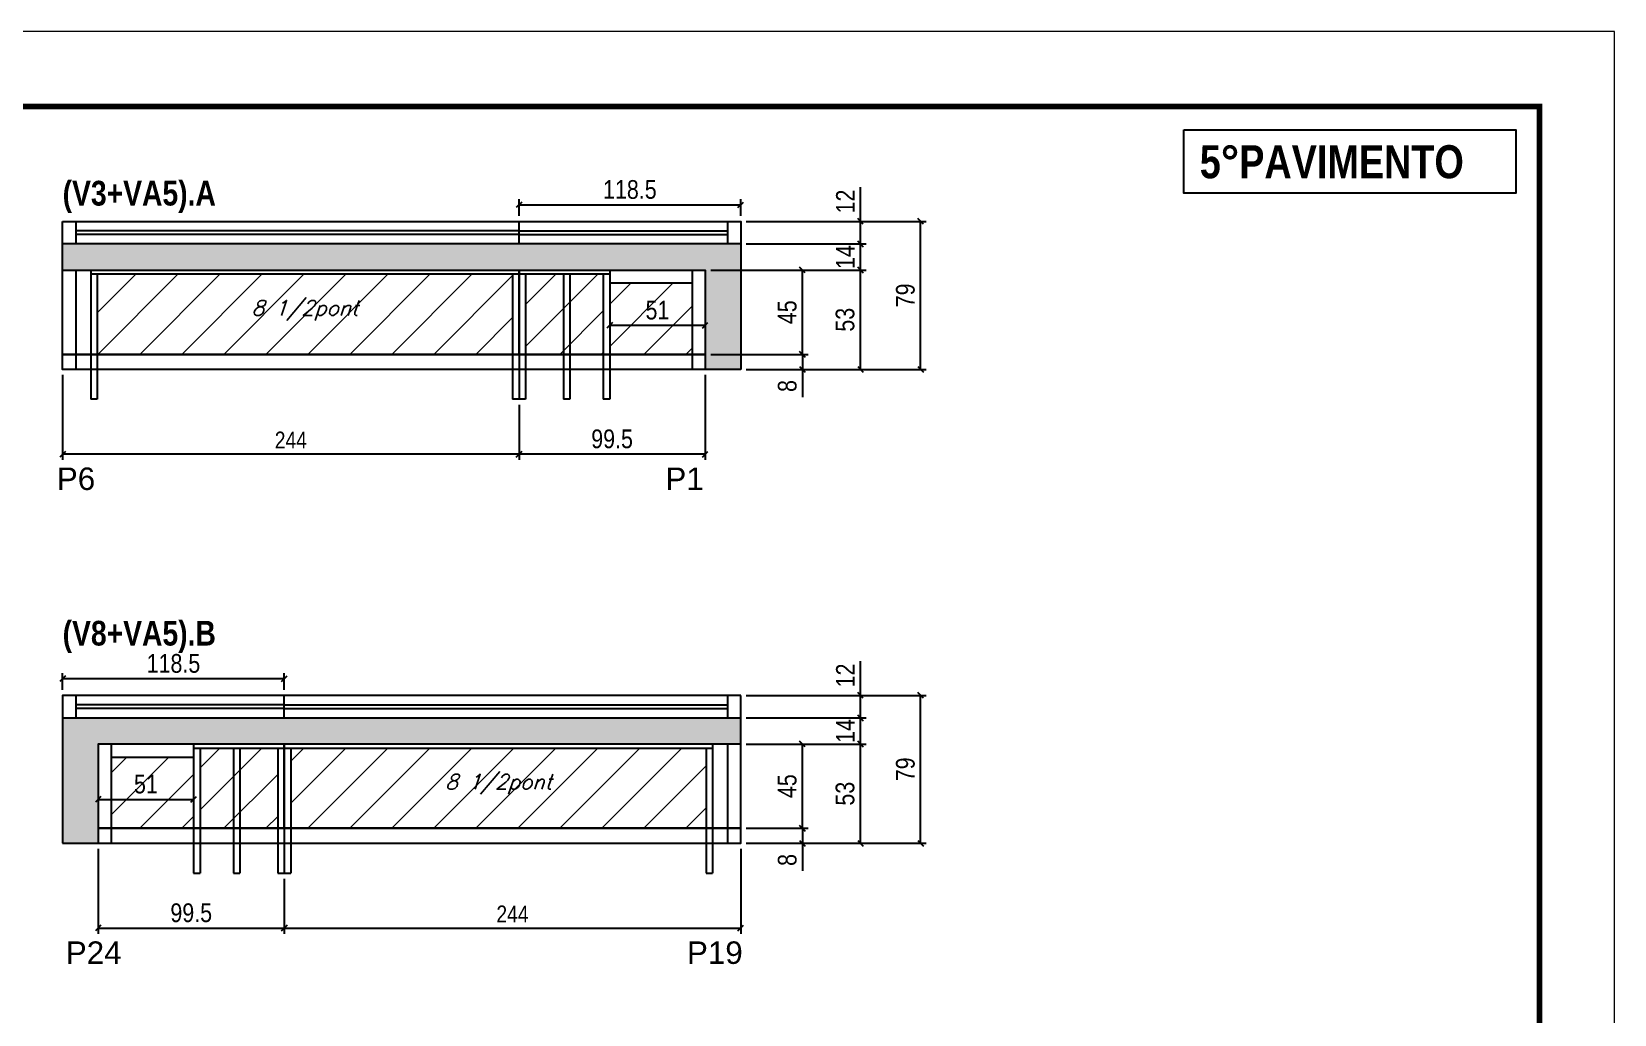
# Model space of a CAD drawing. Extents: x 3330 to 22105, y 1197 to 30204.
# Drawn here: x 18253 to 19100, y 24694 to 25219 of the extents above; entities that cross this region are included whole.
import ezdxf

# ---------------------------------------------------------------- set-up
doc = ezdxf.new("R2010")
doc.units = 0
doc.linetypes.add('DASHED', pattern=[0.75, 0.5, -0.25])
for name, color, linetype in [('5', 5, 'Continuous'), ('COTA', 241, 'Continuous'), ('NOMENCLATURA', 7, 'Continuous'), ('Painéis', 200, 'Continuous'), ('SARR_2.2x7', 40, 'Continuous'), ('SARR_3.5x7', 81, 'Continuous'), ('SARR_EDITAR', 141, 'Continuous'), ('texto', 7, 'Continuous')]:
    doc.layers.add(name, color=color, linetype=linetype)
for name, color, linetype, lineweight in [('Folhas', 255, 'Continuous', 9), ('Hachura', 251, 'Continuous', 9), ('SARRAFO DE PRESSAO', 251, 'DASHED', 9)]:
    doc.layers.add(name, color=color, linetype=linetype, lineweight=lineweight)
doc.styles.add('COTA TECNICA', font='techl___.ttf', dxfattribs={"height": 10})
doc.styles.add('COTA TECNICA-50', font='techl___.ttf', dxfattribs={"height": 9})
doc.styles.add('Romans', font='romans.shx')
doc.styles.get("Standard").update_dxf_attribs({"font": 'arial.ttf'})
doc.styles.add('TECNICA', font='techb___.ttf', dxfattribs={"height": 10})
doc.dimstyles.new('COTA PAINEL-50', dxfattribs={"dimtxt": 9, "dimasz": 3, "dimexe": 3, "dimexo": 3, "dimgap": 3, "dimtad": 1, "dimdec": 1, "dimzin": 12, "dimdsep": 46, "dimtxsty": 'COTA TECNICA-50', "dimblk1": 'OBLIQUE', "dimblk2": 'OBLIQUE', "dimsah": 1, "dimcen": 0.9, "dimclrd": 4, "dimclre": 4, "dimclrt": 240, "dimadec": 1, "dimazin": 3, "dimtfac": 1, "dimtdec": 1, "dimtmove": 0, "dimatfit": 3, "dimfxl": 1, "dimtolj": 1, "dimtzin": 12, "dimarcsym": 0})
doc.dimstyles.new('PAINEL', dxfattribs={"dimtxt": 10, "dimasz": 3, "dimexe": 3, "dimexo": 3, "dimgap": 3, "dimtad": 1, "dimdec": 1, "dimzin": 12, "dimdsep": 46, "dimtxsty": 'COTA TECNICA', "dimblk1": 'OBLIQUE', "dimblk2": 'OBLIQUE', "dimsah": 1, "dimcen": 0.9, "dimclrd": 4, "dimclre": 4, "dimclrt": 240, "dimadec": 1, "dimazin": 3, "dimtfac": 1, "dimtdec": 1, "dimtmove": 0, "dimatfit": 3, "dimfxl": 1, "dimtolj": 1, "dimtzin": 12, "dimarcsym": 0})

# ---------------------------------------------------------------- blocks, each defined once
blk = doc.blocks.new('9999999999')
at = {"layer": 'Folhas'}
blk.add_lwpolyline([(98138.98, 34190.21), (99623.98, 34190.21), (99623.98, 35240.21), (98138.98, 35240.21)], close=True, dxfattribs=at)
at = {"layer": 'Folhas', "color": 30, "const_width": 3}
blk.add_lwpolyline([(98213.98, 34230.21), (99583.98, 34230.21), (99583.98, 35200.21), (98213.98, 35200.21)], close=True, dxfattribs=at)
blk = doc.blocks.new('_Oblique')
at = {"color": 0, "linetype": 'ByBlock', "lineweight": -2}
blk.add_line((-0.5, -0.5), (0.5, 0.5), dxfattribs=at)
blk = doc.blocks.new('*D2154')
at = {"layer": 'COTA', "color": 4, "linetype": 'ByBlock', "lineweight": -2, "transparency": 16777216}
for p, q in [((18269.97, 25035.42), (18269.97, 24990.08)), ((18513.97, 25019.42), (18513.97, 24990.08)), ((18513.97, 24993.08), (18269.97, 24993.08))]:
    blk.add_line(p, q, dxfattribs=at)
at = {"layer": 'Defpoints', "color": 0, "linetype": 'ByBlock', "transparency": 16777216}
for p in [(18269.97, 25038.42), (18513.97, 25022.42), (18269.97, 24993.08)]:
    blk.add_point(p, dxfattribs=at)
at = {"layer": 'COTA', "color": 4, "linetype": 'ByBlock', "lineweight": -2, "transparency": 16777216, "xscale": 3, "yscale": 3, "zscale": 3, "rotation": 180}
blk.add_blockref('_Oblique', (18269.97, 24993.08), dxfattribs=at)
at = {"layer": 'COTA', "color": 4, "linetype": 'ByBlock', "lineweight": -2, "transparency": 16777216, "xscale": 3, "yscale": 3, "zscale": 3}
blk.add_blockref('_Oblique', (18513.97, 24993.08), dxfattribs=at)
at = {"layer": 'COTA', "color": 240, "linetype": 'ByBlock', "transparency": 16777216, "insert": (18391.97, 25000.65), "char_height": 9, "attachment_point": 5, "style": 'COTA TECNICA-50'}
blk.add_mtext('\\A1;244', dxfattribs=at)
blk = doc.blocks.new('*D2155')
at = {"layer": 'COTA', "color": 4, "linetype": 'ByBlock', "lineweight": -2, "transparency": 16777216}
for p, q in [((18613.47, 25035.42), (18613.47, 24990.08)), ((18513.97, 25019.42), (18513.97, 24990.08)), ((18613.47, 24993.08), (18513.97, 24993.08))]:
    blk.add_line(p, q, dxfattribs=at)
at = {"layer": 'Defpoints', "color": 0, "linetype": 'ByBlock', "transparency": 16777216}
for p in [(18613.47, 25038.42), (18513.97, 25022.42), (18513.97, 24993.08)]:
    blk.add_point(p, dxfattribs=at)
at = {"layer": 'COTA', "color": 4, "linetype": 'ByBlock', "lineweight": -2, "transparency": 16777216, "xscale": 3, "yscale": 3, "zscale": 3, "rotation": 180}
blk.add_blockref('_Oblique', (18513.97, 24993.08), dxfattribs=at)
at = {"layer": 'COTA', "color": 4, "linetype": 'ByBlock', "lineweight": -2, "transparency": 16777216, "xscale": 3, "yscale": 3, "zscale": 3}
blk.add_blockref('_Oblique', (18613.47, 24993.08), dxfattribs=at)
at = {"layer": 'COTA', "color": 240, "linetype": 'ByBlock', "transparency": 16777216, "insert": (18563.72, 25001.22), "char_height": 10, "attachment_point": 5, "style": 'COTA TECNICA'}
blk.add_mtext('\\A1;99.5', dxfattribs=at)
blk = doc.blocks.new('*D2163')
at = {"layer": 'COTA', "color": 4, "lineweight": -2, "transparency": 16777216}
for p, q in [((18562.47, 25068.97), (18562.47, 25058.88)), ((18613.47, 25068.97), (18613.47, 25058.88)), ((18613.47, 25061.88), (18562.47, 25061.88))]:
    blk.add_line(p, q, dxfattribs=at)
at = {"layer": 'Defpoints', "color": 0, "transparency": 16777216}
for p in [(18562.47, 25071.97), (18613.47, 25071.97), (18562.47, 25061.88)]:
    blk.add_point(p, dxfattribs=at)
at = {"layer": 'COTA', "color": 4, "lineweight": -2, "transparency": 16777216, "xscale": 3, "yscale": 3, "zscale": 3, "rotation": 180}
blk.add_blockref('_Oblique', (18562.47, 25061.88), dxfattribs=at)
at = {"layer": 'COTA', "color": 4, "lineweight": -2, "transparency": 16777216, "xscale": 3, "yscale": 3, "zscale": 3}
blk.add_blockref('_Oblique', (18613.47, 25061.88), dxfattribs=at)
at = {"layer": 'COTA', "color": 240, "transparency": 16777216, "insert": (18587.97, 25069.99), "char_height": 10, "attachment_point": 5, "style": 'COTA TECNICA'}
blk.add_mtext('\\A1;51', dxfattribs=at)
blk = doc.blocks.new('*D2164')
at = {"layer": 'COTA', "color": 4, "lineweight": -2, "transparency": 16777216}
for p, q in [((18616.47, 25091.42), (18699.52, 25091.42)), ((18696.52, 25038.42), (18696.52, 25091.42)), ((18635.47, 25038.42), (18699.52, 25038.42))]:
    blk.add_line(p, q, dxfattribs=at)
at = {"layer": 'Defpoints', "color": 0, "transparency": 16777216}
for p in [(18613.47, 25091.42), (18696.52, 25091.42), (18632.47, 25038.42)]:
    blk.add_point(p, dxfattribs=at)
at = {"layer": 'COTA', "color": 4, "lineweight": -2, "transparency": 16777216, "xscale": 3, "yscale": 3, "zscale": 3}
for p, rotation in [((18696.52, 25091.42), 90), ((18696.52, 25038.42), 270)]:
    blk.add_blockref('_Oblique', p, dxfattribs=dict(at, rotation=rotation))
at = {"layer": 'COTA', "color": 240, "transparency": 16777216, "insert": (18688.3, 25064.92), "char_height": 10, "attachment_point": 5, "rotation": 90, "style": 'COTA TECNICA'}
blk.add_mtext('\\A1;53', dxfattribs=at)
blk = doc.blocks.new('*D2159')
at = {"layer": 'COTA', "color": 4, "lineweight": -2, "transparency": 16777216}
for p, q in [((18616.47, 25046.42), (18668.49, 25046.42)), ((18665.49, 25046.42), (18665.49, 25038.42)), ((18635.47, 25038.42), (18668.49, 25038.42)), ((18665.49, 25038.42), (18665.49, 25023.6))]:
    blk.add_line(p, q, dxfattribs=at)
at = {"layer": 'Defpoints', "color": 0, "transparency": 16777216}
for p in [(18613.47, 25046.42), (18665.49, 25046.42), (18632.47, 25038.42)]:
    blk.add_point(p, dxfattribs=at)
at = {"layer": 'COTA', "color": 4, "lineweight": -2, "transparency": 16777216, "xscale": 3, "yscale": 3, "zscale": 3}
for p, rotation in [((18665.49, 25046.42), 90), ((18665.49, 25038.42), 270)]:
    blk.add_blockref('_Oblique', p, dxfattribs=dict(at, rotation=rotation))
at = {"layer": 'COTA', "color": 240, "transparency": 16777216, "insert": (18657.4, 25029.51), "char_height": 10, "attachment_point": 5, "rotation": 90, "style": 'COTA TECNICA'}
blk.add_mtext('\\A1;8', dxfattribs=at)
blk = doc.blocks.new('*D2160')
at = {"layer": 'COTA', "color": 4, "lineweight": -2, "transparency": 16777216}
for p, q in [((18616.47, 25091.42), (18668.49, 25091.42)), ((18665.49, 25046.42), (18665.49, 25091.42)), ((18616.47, 25046.42), (18668.49, 25046.42))]:
    blk.add_line(p, q, dxfattribs=at)
at = {"layer": 'Defpoints', "color": 0, "transparency": 16777216}
for p in [(18613.47, 25091.42), (18665.49, 25091.42), (18613.47, 25046.42)]:
    blk.add_point(p, dxfattribs=at)
at = {"layer": 'COTA', "color": 4, "lineweight": -2, "transparency": 16777216, "xscale": 3, "yscale": 3, "zscale": 3}
for p, rotation in [((18665.49, 25091.42), 90), ((18665.49, 25046.42), 270)]:
    blk.add_blockref('_Oblique', p, dxfattribs=dict(at, rotation=rotation))
at = {"layer": 'COTA', "color": 240, "transparency": 16777216, "insert": (18657.38, 25068.92), "char_height": 10, "attachment_point": 5, "rotation": 90, "style": 'COTA TECNICA'}
blk.add_mtext('\\A1;45', dxfattribs=at)
blk = doc.blocks.new('*D2166')
at = {"layer": 'COTA', "color": 4, "lineweight": -2, "transparency": 16777216}
for p, q in [((18513.97, 25120.42), (18513.97, 25129.32)), ((18513.97, 25126.32), (18632.47, 25126.32)), ((18632.47, 25120.42), (18632.47, 25129.32))]:
    blk.add_line(p, q, dxfattribs=at)
at = {"layer": 'Defpoints', "color": 0, "transparency": 16777216}
for p in [(18632.47, 25126.32), (18513.97, 25117.42), (18632.47, 25117.42)]:
    blk.add_point(p, dxfattribs=at)
at = {"layer": 'COTA', "color": 4, "lineweight": -2, "transparency": 16777216, "xscale": 3, "yscale": 3, "zscale": 3, "rotation": 180}
blk.add_blockref('_Oblique', (18513.97, 25126.32), dxfattribs=at)
at = {"layer": 'COTA', "color": 4, "lineweight": -2, "transparency": 16777216, "xscale": 3, "yscale": 3, "zscale": 3}
blk.add_blockref('_Oblique', (18632.47, 25126.32), dxfattribs=at)
at = {"layer": 'COTA', "color": 240, "transparency": 16777216, "insert": (18573.22, 25134.45), "char_height": 10, "attachment_point": 5, "style": 'COTA TECNICA'}
blk.add_mtext('\\A1;118.5', dxfattribs=at)
blk = doc.blocks.new('*D2167')
at = {"layer": 'COTA', "color": 4, "lineweight": -2, "transparency": 16777216}
for p, q in [((18635.47, 25105.42), (18699.52, 25105.42)), ((18696.52, 25091.42), (18696.52, 25105.42)), ((18616.47, 25091.42), (18699.52, 25091.42))]:
    blk.add_line(p, q, dxfattribs=at)
at = {"layer": 'Defpoints', "color": 0, "transparency": 16777216}
for p in [(18632.47, 25105.42), (18696.52, 25105.42), (18613.47, 25091.42)]:
    blk.add_point(p, dxfattribs=at)
at = {"layer": 'COTA', "color": 4, "lineweight": -2, "transparency": 16777216, "xscale": 3, "yscale": 3, "zscale": 3}
for p, rotation in [((18696.52, 25105.42), 90), ((18696.52, 25091.42), 270)]:
    blk.add_blockref('_Oblique', p, dxfattribs=dict(at, rotation=rotation))
at = {"layer": 'COTA', "color": 240, "transparency": 16777216, "insert": (18688.45, 25098.42), "char_height": 10, "attachment_point": 5, "rotation": 90, "style": 'COTA TECNICA'}
blk.add_mtext('\\A1;14', dxfattribs=at)
blk = doc.blocks.new('*D2168')
at = {"layer": 'COTA', "color": 4, "lineweight": -2, "transparency": 16777216}
for p, q in [((18696.52, 25117.42), (18696.52, 25135.73)), ((18635.47, 25117.42), (18699.52, 25117.42)), ((18696.52, 25105.42), (18696.52, 25117.42)), ((18635.47, 25105.42), (18699.52, 25105.42))]:
    blk.add_line(p, q, dxfattribs=at)
at = {"layer": 'Defpoints', "color": 0, "transparency": 16777216}
for p in [(18632.47, 25117.42), (18696.52, 25117.42), (18632.47, 25105.42)]:
    blk.add_point(p, dxfattribs=at)
at = {"layer": 'COTA', "color": 4, "lineweight": -2, "transparency": 16777216, "xscale": 3, "yscale": 3, "zscale": 3}
for p, rotation in [((18696.52, 25117.42), 90), ((18696.52, 25105.42), 270)]:
    blk.add_blockref('_Oblique', p, dxfattribs=dict(at, rotation=rotation))
at = {"layer": 'COTA', "color": 240, "transparency": 16777216, "insert": (18688.46, 25128.07), "char_height": 10, "attachment_point": 5, "rotation": 90, "style": 'COTA TECNICA'}
blk.add_mtext('\\A1;12', dxfattribs=at)
blk = doc.blocks.new('*D2169')
at = {"layer": 'COTA', "color": 4, "lineweight": -2, "transparency": 16777216}
for p, q in [((18635.47, 25117.42), (18731.65, 25117.42)), ((18728.65, 25038.42), (18728.65, 25117.42)), ((18635.47, 25038.42), (18731.65, 25038.42))]:
    blk.add_line(p, q, dxfattribs=at)
at = {"layer": 'Defpoints', "color": 0, "transparency": 16777216}
for p in [(18632.47, 25117.42), (18728.65, 25117.42), (18632.47, 25038.42)]:
    blk.add_point(p, dxfattribs=at)
at = {"layer": 'COTA', "color": 4, "lineweight": -2, "transparency": 16777216, "xscale": 3, "yscale": 3, "zscale": 3}
for p, rotation in [((18728.65, 25117.42), 90), ((18728.65, 25038.42), 270)]:
    blk.add_blockref('_Oblique', p, dxfattribs=dict(at, rotation=rotation))
at = {"layer": 'COTA', "color": 240, "transparency": 16777216, "insert": (18720.55, 25077.92), "char_height": 10, "attachment_point": 5, "rotation": 90, "style": 'COTA TECNICA'}
blk.add_mtext('\\A1;79', dxfattribs=at)
blk = doc.blocks.new('*D2170')
at = {"layer": 'COTA', "color": 4, "linetype": 'ByBlock', "lineweight": -2, "transparency": 16777216}
for p, q in [((18632.47, 24782.21), (18632.47, 24736.88)), ((18388.47, 24766.21), (18388.47, 24736.88)), ((18388.47, 24739.88), (18632.47, 24739.88))]:
    blk.add_line(p, q, dxfattribs=at)
at = {"layer": 'Defpoints', "color": 0, "linetype": 'ByBlock', "transparency": 16777216}
for p in [(18632.47, 24785.21), (18388.47, 24769.21), (18632.47, 24739.88)]:
    blk.add_point(p, dxfattribs=at)
at = {"layer": 'COTA', "color": 4, "linetype": 'ByBlock', "lineweight": -2, "transparency": 16777216, "xscale": 3, "yscale": 3, "zscale": 3, "rotation": 180}
blk.add_blockref('_Oblique', (18388.47, 24739.88), dxfattribs=at)
at = {"layer": 'COTA', "color": 4, "linetype": 'ByBlock', "lineweight": -2, "transparency": 16777216, "xscale": 3, "yscale": 3, "zscale": 3}
blk.add_blockref('_Oblique', (18632.47, 24739.88), dxfattribs=at)
at = {"layer": 'COTA', "color": 240, "linetype": 'ByBlock', "transparency": 16777216, "insert": (18510.47, 24747.44), "char_height": 9, "attachment_point": 5, "style": 'COTA TECNICA-50'}
blk.add_mtext('\\A1;244', dxfattribs=at)
blk = doc.blocks.new('*D2171')
at = {"layer": 'COTA', "color": 4, "linetype": 'ByBlock', "lineweight": -2, "transparency": 16777216}
for p, q in [((18288.97, 24782.21), (18288.97, 24736.88)), ((18388.47, 24766.21), (18388.47, 24736.88)), ((18288.97, 24739.88), (18388.47, 24739.88))]:
    blk.add_line(p, q, dxfattribs=at)
at = {"layer": 'Defpoints', "color": 0, "linetype": 'ByBlock', "transparency": 16777216}
for p in [(18288.97, 24785.21), (18388.47, 24769.21), (18388.47, 24739.88)]:
    blk.add_point(p, dxfattribs=at)
at = {"layer": 'COTA', "color": 4, "linetype": 'ByBlock', "lineweight": -2, "transparency": 16777216, "xscale": 3, "yscale": 3, "zscale": 3, "rotation": 180}
blk.add_blockref('_Oblique', (18288.97, 24739.88), dxfattribs=at)
at = {"layer": 'COTA', "color": 4, "linetype": 'ByBlock', "lineweight": -2, "transparency": 16777216, "xscale": 3, "yscale": 3, "zscale": 3}
blk.add_blockref('_Oblique', (18388.47, 24739.88), dxfattribs=at)
at = {"layer": 'COTA', "color": 240, "linetype": 'ByBlock', "transparency": 16777216, "insert": (18338.72, 24748.02), "char_height": 10, "attachment_point": 5, "style": 'COTA TECNICA'}
blk.add_mtext('\\A1;99.5', dxfattribs=at)
blk = doc.blocks.new('*D2176')
at = {"layer": 'COTA', "color": 4, "lineweight": -2, "transparency": 16777216}
for p, q in [((18288.97, 24815.76), (18288.97, 24805.68)), ((18339.97, 24815.76), (18339.97, 24805.68)), ((18288.97, 24808.68), (18339.97, 24808.68))]:
    blk.add_line(p, q, dxfattribs=at)
at = {"layer": 'Defpoints', "color": 0, "transparency": 16777216}
for p in [(18288.97, 24818.76), (18339.97, 24818.76), (18339.97, 24808.68)]:
    blk.add_point(p, dxfattribs=at)
at = {"layer": 'COTA', "color": 4, "lineweight": -2, "transparency": 16777216, "xscale": 3, "yscale": 3, "zscale": 3, "rotation": 180}
blk.add_blockref('_Oblique', (18288.97, 24808.68), dxfattribs=at)
at = {"layer": 'COTA', "color": 4, "lineweight": -2, "transparency": 16777216, "xscale": 3, "yscale": 3, "zscale": 3}
blk.add_blockref('_Oblique', (18339.97, 24808.68), dxfattribs=at)
at = {"layer": 'COTA', "color": 240, "transparency": 16777216, "insert": (18314.47, 24816.79), "char_height": 10, "attachment_point": 5, "style": 'COTA TECNICA'}
blk.add_mtext('\\A1;51', dxfattribs=at)
blk = doc.blocks.new('*D2177')
at = {"layer": 'COTA', "color": 4, "lineweight": -2, "transparency": 16777216}
for p, q in [((18635.47, 24838.21), (18699.52, 24838.21)), ((18696.52, 24785.21), (18696.52, 24838.21)), ((18635.47, 24785.21), (18699.52, 24785.21))]:
    blk.add_line(p, q, dxfattribs=at)
at = {"layer": 'Defpoints', "color": 0, "transparency": 16777216}
for p in [(18632.47, 24838.21), (18696.52, 24838.21), (18632.47, 24785.21)]:
    blk.add_point(p, dxfattribs=at)
at = {"layer": 'COTA', "color": 4, "lineweight": -2, "transparency": 16777216, "xscale": 3, "yscale": 3, "zscale": 3}
for p, rotation in [((18696.52, 24838.21), 90), ((18696.52, 24785.21), 270)]:
    blk.add_blockref('_Oblique', p, dxfattribs=dict(at, rotation=rotation))
at = {"layer": 'COTA', "color": 240, "transparency": 16777216, "insert": (18688.3, 24811.71), "char_height": 10, "attachment_point": 5, "rotation": 90, "style": 'COTA TECNICA'}
blk.add_mtext('\\A1;53', dxfattribs=at)
blk = doc.blocks.new('*D2178')
at = {"layer": 'COTA', "color": 4, "lineweight": -2, "transparency": 16777216}
for p, q in [((18635.47, 24793.21), (18668.49, 24793.21)), ((18665.49, 24793.21), (18665.49, 24785.21)), ((18635.47, 24785.21), (18668.49, 24785.21)), ((18665.49, 24785.21), (18665.49, 24770.4))]:
    blk.add_line(p, q, dxfattribs=at)
at = {"layer": 'Defpoints', "color": 0, "transparency": 16777216}
for p in [(18632.47, 24793.21), (18665.49, 24793.21), (18632.47, 24785.21)]:
    blk.add_point(p, dxfattribs=at)
at = {"layer": 'COTA', "color": 4, "lineweight": -2, "transparency": 16777216, "xscale": 3, "yscale": 3, "zscale": 3}
for p, rotation in [((18665.49, 24793.21), 90), ((18665.49, 24785.21), 270)]:
    blk.add_blockref('_Oblique', p, dxfattribs=dict(at, rotation=rotation))
at = {"layer": 'COTA', "color": 240, "transparency": 16777216, "insert": (18657.4, 24776.3), "char_height": 10, "attachment_point": 5, "rotation": 90, "style": 'COTA TECNICA'}
blk.add_mtext('\\A1;8', dxfattribs=at)
blk = doc.blocks.new('*D2179')
at = {"layer": 'COTA', "color": 4, "lineweight": -2, "transparency": 16777216}
for p, q in [((18635.47, 24838.21), (18668.49, 24838.21)), ((18665.49, 24793.21), (18665.49, 24838.21)), ((18635.47, 24793.21), (18668.49, 24793.21))]:
    blk.add_line(p, q, dxfattribs=at)
at = {"layer": 'Defpoints', "color": 0, "transparency": 16777216}
for p in [(18632.47, 24838.21), (18665.49, 24838.21), (18632.47, 24793.21)]:
    blk.add_point(p, dxfattribs=at)
at = {"layer": 'COTA', "color": 4, "lineweight": -2, "transparency": 16777216, "xscale": 3, "yscale": 3, "zscale": 3}
for p, rotation in [((18665.49, 24838.21), 90), ((18665.49, 24793.21), 270)]:
    blk.add_blockref('_Oblique', p, dxfattribs=dict(at, rotation=rotation))
at = {"layer": 'COTA', "color": 240, "transparency": 16777216, "insert": (18657.38, 24815.71), "char_height": 10, "attachment_point": 5, "rotation": 90, "style": 'COTA TECNICA'}
blk.add_mtext('\\A1;45', dxfattribs=at)
blk = doc.blocks.new('*D2174')
at = {"layer": 'COTA', "color": 4, "lineweight": -2, "transparency": 16777216}
for p, q in [((18269.97, 24867.21), (18269.97, 24876.12)), ((18388.47, 24873.12), (18269.97, 24873.12)), ((18388.47, 24867.21), (18388.47, 24876.12))]:
    blk.add_line(p, q, dxfattribs=at)
at = {"layer": 'Defpoints', "color": 0, "transparency": 16777216}
for p in [(18269.97, 24873.12), (18269.97, 24864.21), (18388.47, 24864.21)]:
    blk.add_point(p, dxfattribs=at)
at = {"layer": 'COTA', "color": 4, "lineweight": -2, "transparency": 16777216, "xscale": 3, "yscale": 3, "zscale": 3, "rotation": 180}
blk.add_blockref('_Oblique', (18269.97, 24873.12), dxfattribs=at)
at = {"layer": 'COTA', "color": 4, "lineweight": -2, "transparency": 16777216, "xscale": 3, "yscale": 3, "zscale": 3}
blk.add_blockref('_Oblique', (18388.47, 24873.12), dxfattribs=at)
at = {"layer": 'COTA', "color": 240, "transparency": 16777216, "insert": (18329.22, 24881.25), "char_height": 10, "attachment_point": 5, "style": 'COTA TECNICA'}
blk.add_mtext('\\A1;118.5', dxfattribs=at)
blk = doc.blocks.new('*D2175')
at = {"layer": 'COTA', "color": 4, "lineweight": -2, "transparency": 16777216}
for p, q in [((18635.47, 24852.21), (18699.52, 24852.21)), ((18696.52, 24838.21), (18696.52, 24852.21)), ((18635.47, 24838.21), (18699.52, 24838.21))]:
    blk.add_line(p, q, dxfattribs=at)
at = {"layer": 'Defpoints', "color": 0, "transparency": 16777216}
for p in [(18632.47, 24852.21), (18696.52, 24852.21), (18632.47, 24838.21)]:
    blk.add_point(p, dxfattribs=at)
at = {"layer": 'COTA', "color": 4, "lineweight": -2, "transparency": 16777216, "xscale": 3, "yscale": 3, "zscale": 3}
for p, rotation in [((18696.52, 24852.21), 90), ((18696.52, 24838.21), 270)]:
    blk.add_blockref('_Oblique', p, dxfattribs=dict(at, rotation=rotation))
at = {"layer": 'COTA', "color": 240, "transparency": 16777216, "insert": (18688.45, 24845.21), "char_height": 10, "attachment_point": 5, "rotation": 90, "style": 'COTA TECNICA'}
blk.add_mtext('\\A1;14', dxfattribs=at)
blk = doc.blocks.new('*D2172')
at = {"layer": 'COTA', "color": 4, "lineweight": -2, "transparency": 16777216}
for p, q in [((18696.52, 24864.21), (18696.52, 24882.53)), ((18635.47, 24864.21), (18699.52, 24864.21)), ((18696.52, 24852.21), (18696.52, 24864.21)), ((18635.47, 24852.21), (18699.52, 24852.21))]:
    blk.add_line(p, q, dxfattribs=at)
at = {"layer": 'Defpoints', "color": 0, "transparency": 16777216}
for p in [(18632.47, 24864.21), (18696.52, 24864.21), (18632.47, 24852.21)]:
    blk.add_point(p, dxfattribs=at)
at = {"layer": 'COTA', "color": 4, "lineweight": -2, "transparency": 16777216, "xscale": 3, "yscale": 3, "zscale": 3}
for p, rotation in [((18696.52, 24864.21), 90), ((18696.52, 24852.21), 270)]:
    blk.add_blockref('_Oblique', p, dxfattribs=dict(at, rotation=rotation))
at = {"layer": 'COTA', "color": 240, "transparency": 16777216, "insert": (18688.46, 24874.87), "char_height": 10, "attachment_point": 5, "rotation": 90, "style": 'COTA TECNICA'}
blk.add_mtext('\\A1;12', dxfattribs=at)
blk = doc.blocks.new('*D2173')
at = {"layer": 'COTA', "color": 4, "lineweight": -2, "transparency": 16777216}
for p, q in [((18635.47, 24864.21), (18731.65, 24864.21)), ((18728.65, 24785.21), (18728.65, 24864.21)), ((18635.47, 24785.21), (18731.65, 24785.21))]:
    blk.add_line(p, q, dxfattribs=at)
at = {"layer": 'Defpoints', "color": 0, "transparency": 16777216}
for p in [(18632.47, 24864.21), (18728.65, 24864.21), (18632.47, 24785.21)]:
    blk.add_point(p, dxfattribs=at)
at = {"layer": 'COTA', "color": 4, "lineweight": -2, "transparency": 16777216, "xscale": 3, "yscale": 3, "zscale": 3}
for p, rotation in [((18728.65, 24864.21), 90), ((18728.65, 24785.21), 270)]:
    blk.add_blockref('_Oblique', p, dxfattribs=dict(at, rotation=rotation))
at = {"layer": 'COTA', "color": 240, "transparency": 16777216, "insert": (18720.55, 24824.71), "char_height": 10, "attachment_point": 5, "rotation": 90, "style": 'COTA TECNICA'}
blk.add_mtext('\\A1;79', dxfattribs=at)

msp = doc.modelspace()

# ---------------------------------------------------------------- hatches: boundary and pattern name
at = {"layer": 'COTA'}
h = msp.add_hatch(dxfattribs=at)
h.set_pattern_fill('AR-CONC', color=256, scale=0.03)
h.set_pattern_definition([(50, (-94.2324, 0), (5.4655401, -0.47817257), [0.5715, -6.2865]), (355, (-94.2324, 0), (-1.0573026, 5.7317054), [0.4572, -5.0292175]), (100.451445, (-93.777, -0.04), (4.4082374, 5.2535326), [0.4857003, -5.3427073]), (46.1842, (-94.2324, 1.524), (8.1323712, -1.2612698), [0.85725, -9.42975]), (96.635558, (-93.555, 1.419), (7.122124, 7.4227837), [0.7285507, -8.0140682]), (351.18415, (-94.232, 1.524), (7.122124, 7.4227837), [0.685799, -7.543792]), (21, (-93.4704, 1.143), (4.54843174, -3.06795595), [0.5715, -6.2865]), (326, (-93.4704, 1.143), (1.8540609, 5.525639), [0.4572, -5.0292]), (71.451445, (-93.0914, 0.8873), (6.4024926, 2.4576831), [0.4857003, -5.3426981]), (37.5, (-94.2324, 0), (0.0926581, 2.53665117), [0, -4.96824, 0, -5.1054, 0, -5.04825]), (7.5, (-94.2324, 0), (2.00458988, 3.00541724), [0, -2.91084, 0, -4.85394, 0, -1.92405]), (327.5, (-95.9317, 0), (4.06771786, -0.17186232), [0, -1.905, 0, -5.9436, 0, -7.8867]), (317.5, (-96.6937, 0), (4.44387544, 0.76279473), [0, -2.4765, 0, -3.94716, 0, -5.6007])])
h.paths.add_polyline_path([(18632.47, 25105.42), (18269.97, 25105.42), (18269.97, 25091.42), (18513.97, 25091.42), (18613.47, 25091.42), (18613.47, 25046.42), (18613.47, 25038.42), (18632.47, 25038.42)])
h = msp.add_hatch(dxfattribs=at)
h.set_pattern_fill('AR-CONC', color=256, scale=0.03)
h.set_pattern_definition([(50, (-94.2324, -253.2026), (5.4655401, -0.47817257), [0.5715, -6.2865]), (355, (-94.2324, -253.2026), (-1.0573026, 5.7317054), [0.4572, -5.0292175]), (100.451445, (-93.777, -253.2425), (4.4082374, 5.2535326), [0.4857003, -5.3427073]), (46.1842, (-94.2324, -251.6786), (8.1323712, -1.2612698), [0.85725, -9.42975]), (96.635558, (-93.555, -251.784), (7.122124, 7.4227837), [0.7285507, -8.0140682]), (351.18415, (-94.232, -251.679), (7.122124, 7.4227837), [0.685799, -7.543792]), (21, (-93.4704, -252.0596), (4.54843174, -3.06795595), [0.5715, -6.2865]), (326, (-93.4704, -252.0596), (1.8540609, 5.525639), [0.4572, -5.0292]), (71.451445, (-93.0914, -252.3153), (6.4024926, 2.4576831), [0.4857003, -5.3426981]), (37.5, (-94.2324, -253.2026), (0.0926581, 2.53665117), [0, -4.96824, 0, -5.1054, 0, -5.04825]), (7.5, (-94.2324, -253.2026), (2.00458988, 3.00541724), [0, -2.91084, 0, -4.85394, 0, -1.92405]), (327.5, (-95.9317, -253.2026), (4.06771786, -0.17186232), [0, -1.905, 0, -5.9436, 0, -7.8867]), (317.5, (-96.6937, -253.2026), (4.44387544, 0.76279473), [0, -2.4765, 0, -3.94716, 0, -5.6007])])
h.paths.add_polyline_path([(18269.97, 24785.21), (18288.97, 24785.21), (18288.97, 24793.21), (18288.97, 24838.21), (18388.47, 24838.21), (18632.47, 24838.21), (18632.47, 24852.21), (18269.97, 24852.21)])
at = {"layer": 'Hachura', "linetype": 'ByBlock'}
h = msp.add_hatch(dxfattribs=at)
h.set_pattern_fill('ANSI31', color=256, scale=5)
h.paths.add_polyline_path([(18510.47, 25046.42), (18510.47, 25089.22), (18288.47, 25089.22), (18288.47, 25046.42)])
h.paths.add_polyline_path([(18517.47, 25046.42), (18537.68, 25046.42), (18537.68, 25089.22), (18517.47, 25089.22)])
h.paths.add_polyline_path([(18537.68, 25046.42), (18541.18, 25046.42), (18541.18, 25089.22), (18537.68, 25089.22)])
h.paths.add_polyline_path([(18558.97, 25089.22), (18541.18, 25089.22), (18541.18, 25046.42), (18558.97, 25046.42)])
h.paths.add_polyline_path([(18562.47, 25046.42), (18606.47, 25046.42), (18606.47, 25084.42), (18562.47, 25084.42)])
h = msp.add_hatch(dxfattribs=at)
h.set_pattern_fill('ANSI31', color=256, scale=5)
h.set_pattern_definition([(45, (0, -28.716), (-11.22532, 11.22532), [])])
h.paths.add_polyline_path([(18295.97, 24831.21), (18295.97, 24793.21), (18339.97, 24793.21), (18339.97, 24831.21)])
h.paths.add_polyline_path([(18361.27, 24836.01), (18343.47, 24836.01), (18343.47, 24793.21), (18361.27, 24793.21)])
h.paths.add_polyline_path([(18364.77, 24836.01), (18361.27, 24836.01), (18361.27, 24793.21), (18364.77, 24793.21)])
h.paths.add_polyline_path([(18364.77, 24793.21), (18384.97, 24793.21), (18384.97, 24836.01), (18364.77, 24836.01)])
h.paths.add_polyline_path([(18613.97, 24793.21), (18613.97, 24836.01), (18391.97, 24836.01), (18391.97, 24793.21)])

# ---------------------------------------------------------------- linework, layer by layer
at = {"layer": 'COTA', "linetype": 'ByBlock'}
for p, q in [((18269.97, 25091.42), (18269.97, 25105.42)), ((18288.47, 25022.42), (18284.97, 25022.42)), ((18517.47, 25022.42), (18510.47, 25022.42)), ((18541.18, 25022.42), (18537.68, 25022.42)), ((18562.47, 25022.42), (18558.97, 25022.42)), ((18632.47, 24838.21), (18632.47, 24852.21)), ((18339.97, 24769.21), (18343.47, 24769.21)), ((18361.27, 24769.21), (18364.77, 24769.21)), ((18384.97, 24769.21), (18391.97, 24769.21)), ((18613.97, 24769.21), (18617.47, 24769.21))]:
    msp.add_line(p, q, dxfattribs=at)
at = {"layer": 'COTA'}
for p, q in [((18632.47, 25105.42), (18632.47, 25038.42)), ((18632.47, 25038.42), (18613.47, 25038.42)), ((18269.97, 24852.21), (18269.97, 24785.21)), ((18269.97, 24785.21), (18288.97, 24785.21))]:
    msp.add_line(p, q, dxfattribs=at)
at = {"layer": 'NOMENCLATURA'}
msp.add_lwpolyline([(18869.33, 25166.32), (19046.86, 25166.32), (19046.86, 25132.5), (18869.33, 25132.5)], close=True, dxfattribs=at)
at = {"layer": 'Painéis', "linetype": 'Continuous'}
for p, q in [((18513.97, 25105.42), (18513.97, 25117.42)), ((18513.97, 25046.42), (18513.97, 25091.42)), ((18513.97, 25046.42), (18513.97, 25022.42)), ((18388.47, 24852.21), (18388.47, 24864.21)), ((18388.47, 24793.21), (18388.47, 24838.21)), ((18388.47, 24793.21), (18388.47, 24769.21))]:
    msp.add_line(p, q, dxfattribs=at)
for points in [[(18269.97, 25117.42), (18632.47, 25117.42), (18632.47, 25105.42), (18269.97, 25105.42)], [(18269.97, 25091.42), (18513.97, 25091.42), (18513.97, 25046.42), (18269.97, 25046.42)], [(18513.97, 25091.42), (18613.47, 25091.42), (18613.47, 25046.42), (18513.97, 25046.42)], [(18269.97, 25046.42), (18613.47, 25046.42), (18613.47, 25038.42), (18269.97, 25038.42)], [(18632.47, 24864.21), (18269.97, 24864.21), (18269.97, 24852.21), (18632.47, 24852.21)], [(18388.47, 24838.21), (18288.97, 24838.21), (18288.97, 24793.21), (18388.47, 24793.21)], [(18632.47, 24838.21), (18388.47, 24838.21), (18388.47, 24793.21), (18632.47, 24793.21)], [(18632.47, 24793.21), (18288.97, 24793.21), (18288.97, 24785.21), (18632.47, 24785.21)]]:
    msp.add_lwpolyline(points, close=True, dxfattribs=at)
at = {"layer": 'SARR_2.2x7', "linetype": 'Continuous'}
for p, q in [((18276.97, 25117.42), (18276.97, 25105.42)), ((18625.47, 25117.42), (18625.47, 25105.42)), ((18276.97, 25091.42), (18276.97, 25046.42)), ((18513.97, 25089.22), (18284.97, 25089.22)), ((18562.47, 25089.22), (18513.97, 25089.22)), ((18606.47, 25091.42), (18606.47, 25046.42)), ((18606.47, 25084.42), (18562.47, 25084.42)), ((18276.97, 25046.42), (18276.97, 25038.42)), ((18606.47, 25046.42), (18606.47, 25038.42)), ((18276.97, 24864.21), (18276.97, 24852.21)), ((18625.47, 24864.21), (18625.47, 24852.21)), ((18295.97, 24838.21), (18295.97, 24793.21)), ((18339.97, 24836.01), (18388.47, 24836.01)), ((18388.47, 24836.01), (18617.47, 24836.01)), ((18625.47, 24838.21), (18625.47, 24793.21)), ((18295.97, 24831.21), (18339.97, 24831.21)), ((18295.97, 24793.21), (18295.97, 24785.21)), ((18625.47, 24793.21), (18625.47, 24785.21))]:
    msp.add_line(p, q, dxfattribs=at)
at = {"layer": 'SARR_3.5x7'}
for p, q in [((18284.97, 25091.42), (18284.97, 25022.42)), ((18288.47, 25089.22), (18288.47, 25022.42)), ((18510.47, 25089.22), (18510.47, 25022.42)), ((18517.47, 25089.22), (18517.47, 25022.42)), ((18537.68, 25089.22), (18537.68, 25022.42)), ((18541.18, 25089.22), (18541.18, 25022.42)), ((18558.97, 25089.22), (18558.97, 25022.42)), ((18562.47, 25091.42), (18562.47, 25022.42)), ((18339.97, 24838.21), (18339.97, 24769.21)), ((18343.47, 24836.01), (18343.47, 24769.21)), ((18361.27, 24836.01), (18361.27, 24769.21)), ((18364.77, 24836.01), (18364.77, 24769.21)), ((18384.97, 24836.01), (18384.97, 24769.21)), ((18391.97, 24836.01), (18391.97, 24769.21)), ((18613.97, 24836.01), (18613.97, 24769.21)), ((18617.47, 24838.21), (18617.47, 24769.21))]:
    msp.add_line(p, q, dxfattribs=at)
at = {"layer": 'SARR_EDITAR', "linetype": 'Continuous'}
for p, q in [((18513.97, 25112.42), (18276.97, 25112.42)), ((18513.97, 25110.42), (18276.97, 25110.42)), ((18513.97, 25112.42), (18625.47, 25112.42)), ((18513.97, 25110.42), (18625.47, 25110.42)), ((18388.47, 24859.21), (18276.97, 24859.21)), ((18388.47, 24857.21), (18276.97, 24857.21)), ((18388.47, 24859.21), (18625.47, 24859.21)), ((18388.47, 24857.21), (18625.47, 24857.21))]:
    msp.add_line(p, q, dxfattribs=at)

# ---------------------------------------------------------------- block references
at = {"layer": 'SARRAFO DE PRESSAO', "color": 6, "linetype": 'ByBlock'}
msp.add_blockref('9999999999', (-80524.42, -10021.38), dxfattribs=at)

# ---------------------------------------------------------------- texts
at = {"layer": '5', "linetype": 'Continuous'}
for s, rotation, p in [('P6', 359.99996, (18266.87, 24973.97)), ('P1', 359.99996, (18592.21, 24973.97)), ('P24', 0.00004, (18271.65, 24720.77)), ('P19', 0.00004, (18603.75, 24720.77))]:
    msp.add_text(s, height=12, rotation=rotation, dxfattribs=at).set_placement(p)
at = {"layer": 'NOMENCLATURA', "style": 'TECNICA'}
for s, height, p in [('5°PAVIMENTO ', 17.6379, (18877.91, 25140.51)), ('(V3+VA5).A', 13.2, (18269.97, 25125.94)), ('(V8+VA5).B', 13.2, (18269.97, 24890.85))]:
    msp.add_text(s, height=height, dxfattribs=at).set_placement(p)
at = {"layer": 'texto', "color": 2, "char_height": 8, "attachment_point": 5, "style": 'Romans'}
for insert in [(18399.47, 25069.92), (18502.97, 24816.71)]:
    msp.add_mtext('{\\Q19;\\C256;8 1/2pont}', dxfattribs=dict(at, insert=insert))

# ---------------------------------------------------------------- dimensions: what is measured, and where the dimension line sits
at = {"layer": 'COTA'}
for base, p1, p2, picture, middle in [((18632.47, 25126.32), (18513.97, 25117.42), (18632.47, 25117.42), '*D2166', (18573.22, 25134.45)), ((18562.47, 25061.88), (18613.47, 25071.97), (18562.47, 25071.97), '*D2163', (18587.97, 25069.99))]:
    dim = msp.add_linear_dim(base=base, p1=p1, p2=p2, dimstyle='PAINEL', dxfattribs=at)
    dim.commit()
    dim.dimension.update_dxf_attribs({"geometry": picture, "text_midpoint": middle})
for base, p1, p2, angle, picture, middle in [((18696.52, 25117.42), (18632.47, 25105.42), (18632.47, 25117.42), 90, '*D2168', (18688.46, 25128.07)), ((18728.65, 25117.42), (18632.47, 25038.42), (18632.47, 25117.42), 90, '*D2169', (18720.55, 25077.92)), ((18696.52, 25091.42), (18632.47, 25038.42), (18613.47, 25091.42), 90, '*D2164', (18688.3, 25064.92)), ((18269.97, 24873.12), (18388.47, 24864.21), (18269.97, 24864.21), 180, '*D2174', (18329.22, 24881.25)), ((18696.52, 24864.21), (18632.47, 24852.21), (18632.47, 24864.21), 90, '*D2172', (18688.46, 24874.87)), ((18728.65, 24864.21), (18632.47, 24785.21), (18632.47, 24864.21), 90, '*D2173', (18720.55, 24824.71)), ((18696.52, 24838.21), (18632.47, 24785.21), (18632.47, 24838.21), 90, '*D2177', (18688.3, 24811.71)), ((18339.97, 24808.68), (18288.97, 24818.76), (18339.97, 24818.76), 180, '*D2176', (18314.47, 24816.79))]:
    dim = msp.add_linear_dim(base=base, p1=p1, p2=p2, angle=angle, dimstyle='PAINEL', dxfattribs=at)
    dim.commit()
    dim.dimension.update_dxf_attribs({"geometry": picture, "text_midpoint": middle})
for base, p1, p2, picture, middle in [((18696.52, 25105.42), (18613.47, 25091.42), (18632.47, 25105.42), '*D2167', (18696.52, 25098.42)), ((18665.49, 25046.42), (18632.47, 25038.42), (18613.47, 25046.42), '*D2159', (18665.49, 25029.51)), ((18696.52, 24852.21), (18632.47, 24838.21), (18632.47, 24852.21), '*D2175', (18696.52, 24845.21)), ((18665.49, 24793.21), (18632.47, 24785.21), (18632.47, 24793.21), '*D2178', (18665.49, 24776.3))]:
    dim = msp.add_linear_dim(base=base, p1=p1, p2=p2, angle=90, dimstyle='PAINEL', dxfattribs=at)
    dim.commit()
    dim.dimension.update_dxf_attribs({"geometry": picture, "text_midpoint": middle, "dimtype": 160})
for base, p1, p2, picture, middle in [((18665.49, 25091.42), (18613.47, 25046.42), (18613.47, 25091.42), '*D2160', (18657.38, 25068.92)), ((18665.49, 24838.21), (18632.47, 24793.21), (18632.47, 24838.21), '*D2179', (18657.38, 24815.71))]:
    dim = msp.add_linear_dim(base=base, p1=p1, p2=p2, angle=90, dimstyle='PAINEL', override={"dimtmove": 1}, dxfattribs=at)
    dim.commit()
    dim.dimension.update_dxf_attribs({"geometry": picture, "text_midpoint": middle})
at = {"layer": 'COTA', "linetype": 'ByBlock'}
dim = msp.add_linear_dim(base=(18269.97, 24993.08), p1=(18513.97, 25022.42), p2=(18269.97, 25038.42), angle=180, dimstyle='COTA PAINEL-50', override={"dimarcsym": 1}, dxfattribs=at)
dim.commit()
dim.dimension.update_dxf_attribs({"geometry": '*D2154', "text_midpoint": (18391.97, 25000.65)})
dim = msp.add_linear_dim(base=(18513.97, 24993.08), p1=(18613.47, 25038.42), p2=(18513.97, 25022.42), dimstyle='PAINEL', dxfattribs=at)
dim.commit()
dim.dimension.update_dxf_attribs({"geometry": '*D2155', "text_midpoint": (18563.72, 25001.22)})
dim = msp.add_linear_dim(base=(18388.47, 24739.88), p1=(18288.97, 24785.21), p2=(18388.47, 24769.21), angle=180, dimstyle='PAINEL', dxfattribs=at)
dim.commit()
dim.dimension.update_dxf_attribs({"geometry": '*D2171', "text_midpoint": (18338.72, 24748.02)})
dim = msp.add_linear_dim(base=(18632.47, 24739.88), p1=(18388.47, 24769.21), p2=(18632.47, 24785.21), dimstyle='COTA PAINEL-50', override={"dimarcsym": 1}, dxfattribs=at)
dim.commit()
dim.dimension.update_dxf_attribs({"geometry": '*D2170', "text_midpoint": (18510.47, 24747.44)})

doc.saveas('drawing.dxf')
